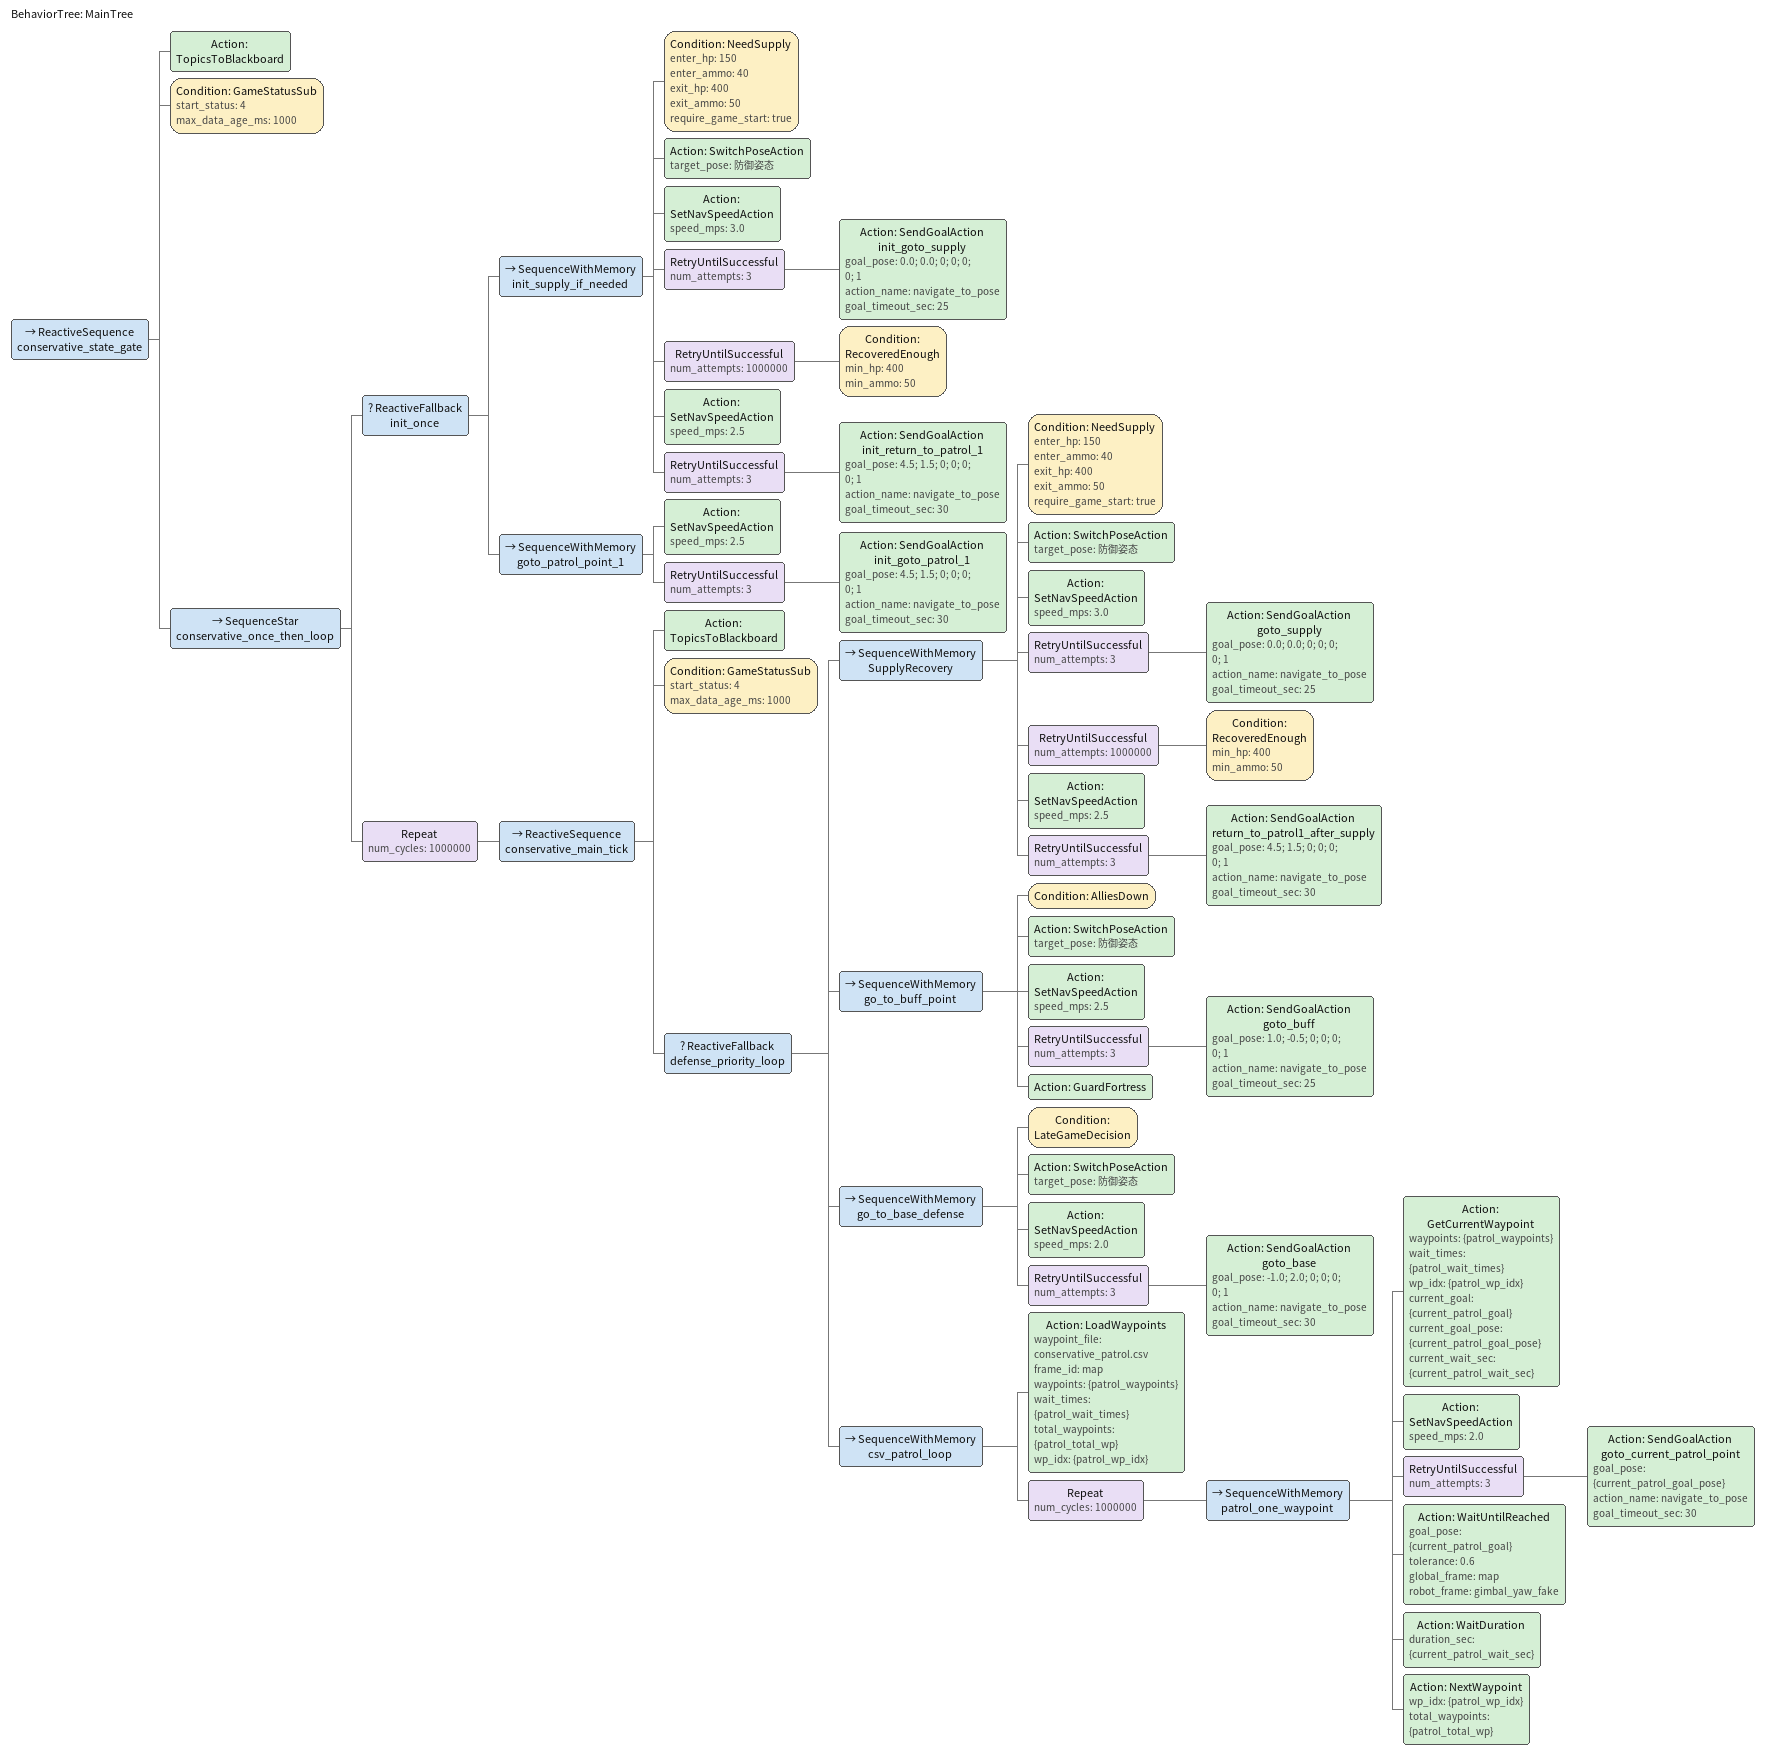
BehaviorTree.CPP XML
<?xml version="1.0" encoding="UTF-8"?>

<root main_tree_to_execute="MainTree">
  <BehaviorTree ID="MainTree">
    <ReactiveSequence name="conservative_state_gate">
      <Action ID="TopicsToBlackboard"/>
      <Condition ID="GameStatusSub" start_status="4" max_data_age_ms="1000"/>

      <SequenceStar name="conservative_once_then_loop">
        <ReactiveFallback name="init_once">
          <SequenceWithMemory name="init_supply_if_needed">
            <Condition ID="NeedSupply"
                       enter_hp="150" enter_ammo="40"
                       exit_hp="400" exit_ammo="50"
                       require_game_start="true"/>
            <Action ID="SwitchPoseAction" target_pose="防御姿态"/>
            <Action ID="SetNavSpeedAction" speed_mps="3.0"/>
            <RetryUntilSuccessful num_attempts="3">
              <Action ID="SendGoalAction" name="init_goto_supply"
                     goal_pose="0.0; 0.0; 0; 0; 0; 0; 1"
                     action_name="navigate_to_pose"
                     goal_timeout_sec="25"/>
            </RetryUntilSuccessful>
            <RetryUntilSuccessful num_attempts="1000000">
              <Condition ID="RecoveredEnough" min_hp="400" min_ammo="50"/>
            </RetryUntilSuccessful>
            <Action ID="SetNavSpeedAction" speed_mps="2.5"/>
            <RetryUntilSuccessful num_attempts="3">
              <Action ID="SendGoalAction" name="init_return_to_patrol_1"
                     goal_pose="4.5; 1.5; 0; 0; 0; 0; 1"
                     action_name="navigate_to_pose"
                     goal_timeout_sec="30"/>
            </RetryUntilSuccessful>
          </SequenceWithMemory>

          <SequenceWithMemory name="goto_patrol_point_1">
            <Action ID="SetNavSpeedAction" speed_mps="2.5"/>
            <RetryUntilSuccessful num_attempts="3">
              <Action ID="SendGoalAction" name="init_goto_patrol_1"
                     goal_pose="4.5; 1.5; 0; 0; 0; 0; 1"
                     action_name="navigate_to_pose"
                     goal_timeout_sec="30"/>
            </RetryUntilSuccessful>
          </SequenceWithMemory>
        </ReactiveFallback>

        <Repeat num_cycles="1000000">
          <ReactiveSequence name="conservative_main_tick">
            <Action ID="TopicsToBlackboard"/>
            <Condition ID="GameStatusSub" start_status="4" max_data_age_ms="1000"/>

            <ReactiveFallback name="defense_priority_loop">
              <SequenceWithMemory name="SupplyRecovery">
                <Condition ID="NeedSupply"
                           enter_hp="150" enter_ammo="40"
                           exit_hp="400" exit_ammo="50"
                           require_game_start="true"/>
                <Action ID="SwitchPoseAction" target_pose="防御姿态"/>
                <Action ID="SetNavSpeedAction" speed_mps="3.0"/>
                <RetryUntilSuccessful num_attempts="3">
                  <Action ID="SendGoalAction" name="goto_supply"
                         goal_pose="0.0; 0.0; 0; 0; 0; 0; 1"
                         action_name="navigate_to_pose"
                         goal_timeout_sec="25"/>
                </RetryUntilSuccessful>
                <RetryUntilSuccessful num_attempts="1000000">
                  <Condition ID="RecoveredEnough" min_hp="400" min_ammo="50"/>
                </RetryUntilSuccessful>
                <Action ID="SetNavSpeedAction" speed_mps="2.5"/>
                <RetryUntilSuccessful num_attempts="3">
                  <Action ID="SendGoalAction" name="return_to_patrol1_after_supply"
                         goal_pose="4.5; 1.5; 0; 0; 0; 0; 1"
                         action_name="navigate_to_pose"
                         goal_timeout_sec="30"/>
                </RetryUntilSuccessful>
              </SequenceWithMemory>

              <SequenceWithMemory name="go_to_buff_point">
                <Condition ID="AlliesDown"/>
                <Action ID="SwitchPoseAction" target_pose="防御姿态"/>
                <Action ID="SetNavSpeedAction" speed_mps="2.5"/>
                <RetryUntilSuccessful num_attempts="3">
                  <Action ID="SendGoalAction" name="goto_buff"
                         goal_pose="1.0; -0.5; 0; 0; 0; 0; 1"
                         action_name="navigate_to_pose"
                         goal_timeout_sec="25"/>
                </RetryUntilSuccessful>
                <Action ID="GuardFortress"/>
              </SequenceWithMemory>

              <SequenceWithMemory name="go_to_base_defense">
                <Condition ID="LateGameDecision"/>
                <Action ID="SwitchPoseAction" target_pose="防御姿态"/>
                <Action ID="SetNavSpeedAction" speed_mps="2.0"/>
                <RetryUntilSuccessful num_attempts="3">
                  <Action ID="SendGoalAction" name="goto_base"
                         goal_pose="-1.0; 2.0; 0; 0; 0; 0; 1"
                         action_name="navigate_to_pose"
                         goal_timeout_sec="30"/>
                </RetryUntilSuccessful>
              </SequenceWithMemory>

              <SequenceWithMemory name="csv_patrol_loop">
                <Action ID="LoadWaypoints"
                       waypoint_file="conservative_patrol.csv"
                       frame_id="map"
                       waypoints="{patrol_waypoints}"
                       wait_times="{patrol_wait_times}"
                       total_waypoints="{patrol_total_wp}"
                       wp_idx="{patrol_wp_idx}"/>
                <Repeat num_cycles="1000000">
                  <SequenceWithMemory name="patrol_one_waypoint">
                    <Action ID="GetCurrentWaypoint"
                           waypoints="{patrol_waypoints}"
                           wait_times="{patrol_wait_times}"
                           wp_idx="{patrol_wp_idx}"
                           current_goal="{current_patrol_goal}"
                           current_goal_pose="{current_patrol_goal_pose}"
                           current_wait_sec="{current_patrol_wait_sec}"/>
                    <Action ID="SetNavSpeedAction" speed_mps="2.0"/>
                    <RetryUntilSuccessful num_attempts="3">
                      <Action ID="SendGoalAction" name="goto_current_patrol_point"
                             goal_pose="{current_patrol_goal_pose}"
                             action_name="navigate_to_pose"
                             goal_timeout_sec="30"/>
                    </RetryUntilSuccessful>
                    <Action ID="WaitUntilReached"
                           goal_pose="{current_patrol_goal}"
                           tolerance="0.6"
                           global_frame="map"
                           robot_frame="gimbal_yaw_fake"/>
                    <Action ID="WaitDuration" duration_sec="{current_patrol_wait_sec}"/>
                    <Action ID="NextWaypoint"
                           wp_idx="{patrol_wp_idx}"
                           total_waypoints="{patrol_total_wp}"/>
                  </SequenceWithMemory>
                </Repeat>
              </SequenceWithMemory>
            </ReactiveFallback>
          </ReactiveSequence>
        </Repeat>
      </SequenceStar>
    </ReactiveSequence>
  </BehaviorTree>
</root>
